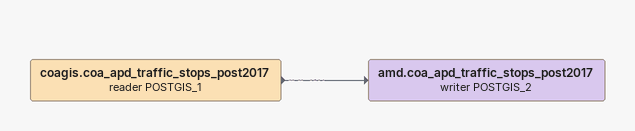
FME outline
coagis.coa_apd_traffic_stops_post2017 (reader POSTGIS_1)
    -> amd.coa_apd_traffic_stops_post2017 (writer POSTGIS_2)
amd.coa_apd_traffic_stops_post2017 (writer POSTGIS_2)
